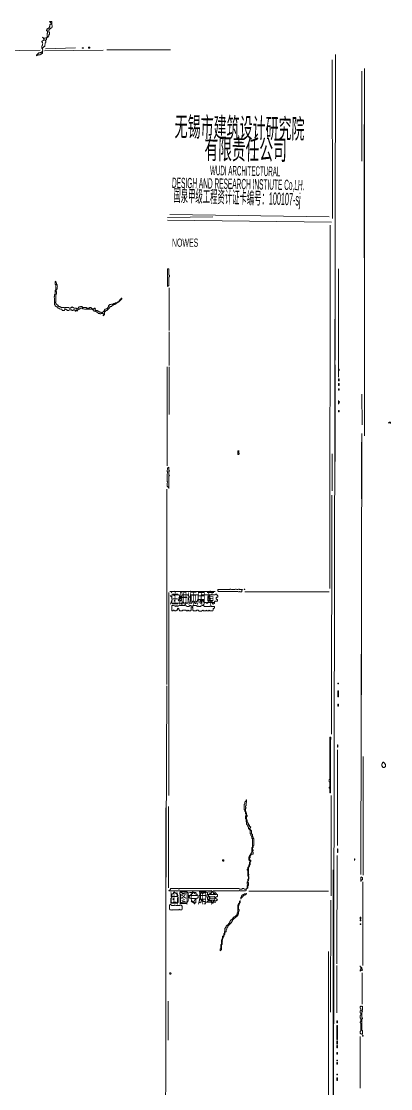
# Model space of a CAD drawing. Extents: x 20 to 3943, y 20 to 2783.
# Drawn here: x 3312 to 3943, y 959 to 2783 of the extents above; entities that cross this region are included whole.
import ezdxf

# ---------------------------------------------------------------- set-up
doc = ezdxf.new("R2010")
doc.units = 0
for name, color, linetype, lineweight in [('OCR_TEXT', 6, 'Continuous', 0), ('TRACE_CURVE', 6, 'Continuous', 0), ('TRACE_STRAIGHT', 5, 'Continuous', 0), ('TRACE_TEXT_SYMBOL', 6, 'Continuous', 0)]:
    doc.layers.add(name, color=color, linetype=linetype, lineweight=lineweight)
doc.styles.add('wqy-unicode', font='wqy-unicode.lff')

msp = doc.modelspace()

# ---------------------------------------------------------------- linework, layer by layer
at = {"layer": 'TRACE_CURVE', "color": 6}
msp.add_lwpolyline([(3854, 2360), (3854, 2175), (3854, 2186), (3855, 2187), (3855, 2188), (3854, 2189)], close=True, dxfattribs=at)
for points in [[(3696, 1453), (3696, 1451), (3694, 1449), (3694, 1446), (3693, 1445), (3693, 1436), (3694, 1435), (3694, 1433), (3695, 1432), (3695, 1429), (3696, 1428), (3696, 1426), (3695, 1425), (3695, 1421), (3696, 1420), (3696, 1416), (3697, 1415), (3697, 1411), (3699, 1409), (3699, 1407), (3700, 1406), (3700, 1404), (3703, 1401), (3703, 1395), (3704, 1394), (3704, 1392), (3705, 1391), (3705, 1390), (3706, 1389), (3706, 1387), (3707, 1386), (3707, 1372), (3706, 1371), (3706, 1364), (3705, 1363), (3705, 1362), (3704, 1361), (3704, 1360), (3703, 1359), (3703, 1358), (3702, 1357), (3702, 1356), (3701, 1355), (3701, 1350), (3703, 1348), (3703, 1347), (3702, 1346), (3702, 1342), (3701, 1341), (3701, 1340), (3700, 1339), (3700, 1338), (3699, 1337), (3699, 1335), (3698, 1334), (3698, 1333), (3699, 1332), (3699, 1323), (3700, 1322), (3700, 1318), (3699, 1317), (3699, 1313), (3698, 1312), (3698, 1309)], [(3704, 1349), (3702, 1351), (3702, 1353), (3703, 1354), (3703, 1357), (3704, 1358), (3704, 1359), (3705, 1360), (3708, 1360), (3708, 1363), (3707, 1364), (3707, 1365), (3708, 1366), (3708, 1367), (3707, 1368), (3707, 1371), (3708, 1372), (3708, 1374), (3709, 1375), (3709, 1386), (3708, 1387), (3708, 1389), (3707, 1390), (3707, 1394), (3706, 1394), (3705, 1395), (3705, 1400), (3703, 1402), (3703, 1403), (3702, 1404), (3704, 1406), (3702, 1408), (3702, 1410), (3701, 1409), (3700, 1410), (3700, 1412), (3699, 1413), (3699, 1414), (3698, 1415), (3698, 1418), (3697, 1419), (3697, 1424), (3698, 1425), (3698, 1426), (3697, 1427), (3697, 1430), (3696, 1431), (3696, 1432), (3695, 1433), (3695, 1438), (3696, 1439), (3695, 1440), (3695, 1442), (3696, 1443), (3696, 1447), (3697, 1448), (3697, 1453), (3696, 1453)], [(3622, 1282), (3622, 1280), (3623, 1279), (3625, 1279), (3626, 1278), (3630, 1278), (3630, 1279), (3631, 1280), (3636, 1280), (3637, 1279), (3637, 1277), (3638, 1276), (3639, 1276), (3640, 1277), (3640, 1279), (3641, 1280), (3645, 1280), (3647, 1282), (3644, 1285), (3644, 1286), (3645, 1287), (3646, 1287), (3647, 1288), (3647, 1291), (3646, 1291), (3645, 1292), (3645, 1293), (3644, 1294), (3643, 1294), (3642, 1293), (3641, 1293), (3639, 1295), (3639, 1296), (3640, 1297), (3684, 1297), (3685, 1298), (3686, 1297), (3695, 1297), (3696, 1298), (3696, 1300), (3698, 1302), (3699, 1302), (3699, 1306), (3700, 1307), (3700, 1311), (3699, 1312), (3699, 1314), (3700, 1315), (3700, 1316), (3701, 1317), (3701, 1322), (3700, 1323), (3701, 1324), (3701, 1326), (3700, 1327), (3700, 1336), (3701, 1337), (3701, 1338), (3702, 1339), (3702, 1341), (3703, 1342), (3703, 1347), (3704, 1348), (3704, 1349)], [(3698, 1309), (3699, 1308), (3699, 1307), (3698, 1306), (3698, 1302), (3696, 1300), (3693, 1300), (3692, 1301), (3690, 1301), (3689, 1300), (3685, 1300), (3684, 1301), (3582, 1301), (3581, 1300), (3580, 1301), (3567, 1301), (3567, 1300), (3565, 1298), (3564, 1298), (3564, 1297), (3637, 1297), (3638, 1296), (3637, 1295), (3637, 1294), (3636, 1293), (3634, 1293), (3633, 1292), (3633, 1291), (3632, 1290), (3632, 1289), (3631, 1288), (3632, 1287), (3633, 1287), (3634, 1286), (3634, 1284), (3632, 1282), (3631, 1282), (3630, 1283), (3630, 1286), (3629, 1287), (3629, 1290), (3630, 1291), (3630, 1294), (3629, 1295), (3627, 1295), (3626, 1294), (3623, 1294), (3622, 1293), (3621, 1293), (3620, 1294), (3618, 1294), (3618, 1283), (3617, 1282), (3617, 1281), (3616, 1280), (3616, 1278), (3617, 1277), (3618, 1278), (3619, 1278), (3619, 1279), (3620, 1280), (3620, 1282), (3621, 1283), (3622, 1282)]]:
    msp.add_lwpolyline(points, dxfattribs=at)
at = {"layer": 'TRACE_STRAIGHT', "color": 5}
for p, q in [((3353.1, 2736.2), (3404.4, 2737.7)), ((3221.8, 2731.5), (3344.4, 2733.9)), ((3351.9, 2732.4), (3451.9, 2734)), ((3458.1, 2734.4), (3566.9, 2734.4)), ((3845.2, 856.1), (3849, 2726.1)), ((3843.3, 2717.4), (3843.4, 2446.1)), ((3898.2, 2074.9), (3898.4, 2702.4)), ((3894, 2698), (3894, 2544)), ((3898, 2607), (3898, 2379)), ((3561.9, 2447.7), (3639.4, 2448.9)), ((3565.6, 2452.9), (3838.1, 2449)), ((3561.9, 2443.1), (3841.9, 2440)), ((3839.3, 1813.6), (3839.4, 2434.9)), ((3848, 2338), (3848, 2204)), ((3564.6, 2254.9), (3564.6, 2327.4)), ((3564.4, 2194.9), (3564.6, 2252.4)), ((3561.2, 2023.6), (3561.2, 2192.4)), ((3564.5, 2111.1), (3564.7, 2192.4)), ((3848, 2196), (3848, 2031)), ((3894, 2146.1), (3894.3, 2093.6)), ((3892.1, 1324.9), (3893.7, 2078.6)), ((3893, 2064), (3893, 1967)), ((3843, 2044), (3843, 1981)), ((3560.4, 1649.9), (3560.5, 1983.6)), ((3842.2, 1564.9), (3842.8, 1973.6)), ((3847, 1944), (3847, 1884)), ((3847, 1883), (3847, 1781)), ((3564, 1807), (3564, 1460)), ((3565.6, 1808.8), (3643.1, 1809)), ((3694, 1808), (3838, 1808)), ((3893, 1749), (3893, 1632)), ((3559.1, 1254.9), (3560.7, 1647.4)), ((3852, 1538), (3852, 1375)), ((3896, 1527), (3896, 1324)), ((3841.4, 1288.6), (3841.6, 1459.9)), ((3563.3, 1302.4), (3563.4, 1441.1)), ((3559, 1439), (3559, 988)), ((3850.9, 1172.4), (3851.8, 1357.4)), ((3845, 1333), (3845, 770)), ((3700.6, 1296.6), (3836.9, 1296.6)), ((3895.3, 1169.9), (3895.6, 1312.4)), ((3840.4, 1089.9), (3840.9, 1281.1)), ((3836.3, 793.6), (3837.1, 1193.6)), ((3850.9, 1169.9), (3851.3, 1088.6)), ((3894.4, 1157.4), (3894.5, 1103.6)), ((3563, 1109), (3563, 1042)), ((3891, 959.9), (3891.1, 1048.6)), ((3558.1, 788.6), (3558.8, 987.4))]:
    msp.add_line(p, q, dxfattribs=at)
at = {"layer": 'TRACE_TEXT_SYMBOL', "color": 6}
for points in [[(3360, 2783), (3363, 2780), (3363, 2779), (3361, 2777), (3361, 2775), (3360, 2774), (3360, 2773), (3359, 2772), (3359, 2771), (3358, 2770), (3357, 2771), (3356, 2771), (3356, 2769), (3355, 2768), (3355, 2767), (3356, 2767), (3357, 2766), (3357, 2763), (3356, 2762), (3356, 2756), (3355, 2755), (3354, 2755), (3353, 2754), (3351, 2754), (3350, 2755), (3349, 2755), (3348, 2756), (3350, 2754), (3350, 2753), (3351, 2752), (3351, 2751), (3350, 2750), (3349, 2750), (3348, 2749), (3347, 2749), (3347, 2748), (3348, 2747), (3348, 2746), (3349, 2745), (3348, 2744), (3348, 2742), (3347, 2741), (3347, 2737), (3348, 2736), (3348, 2735), (3349, 2735), (3348, 2736), (3349, 2737), (3349, 2738), (3351, 2740), (3352, 2740), (3352, 2743), (3353, 2744), (3353, 2746), (3354, 2747), (3354, 2749), (3353, 2750), (3355, 2752), (3355, 2754), (3357, 2756), (3358, 2756), (3358, 2757), (3359, 2758), (3359, 2760)], [(3359, 2760), (3360, 2761), (3360, 2764), (3359, 2765), (3359, 2768), (3361, 2770), (3362, 2770), (3362, 2771), (3363, 2772), (3364, 2772), (3365, 2773), (3365, 2776), (3364, 2777), (3364, 2783), (3360, 2783)], [(3371, 2339), (3370, 2338), (3370, 2334), (3371, 2333), (3371, 2324), (3370, 2323), (3370, 2317), (3369, 2316), (3369, 2313), (3368, 2312), (3368, 2311), (3369, 2310), (3369, 2299), (3370, 2298), (3370, 2297), (3372, 2295), (3373, 2295), (3375, 2293), (3376, 2293), (3377, 2292), (3378, 2292), (3379, 2291), (3381, 2291), (3382, 2290), (3382, 2289), (3385, 2289), (3387, 2291), (3388, 2291), (3389, 2290), (3390, 2290), (3391, 2289), (3393, 2289), (3394, 2290), (3398, 2290), (3399, 2289), (3400, 2289), (3401, 2290), (3403, 2290), (3404, 2289), (3404, 2288), (3405, 2288), (3405, 2289), (3406, 2290), (3407, 2289), (3407, 2288), (3410, 2291), (3412, 2291), (3412, 2292), (3413, 2293), (3416, 2293), (3417, 2292), (3419, 2292), (3420, 2291), (3433, 2291), (3434, 2290), (3435, 2290), (3436, 2289), (3436, 2288), (3439, 2288), (3441, 2286), (3442, 2286), (3444, 2284), (3446, 2284), (3447, 2283)], [(3439, 2292), (3438, 2293), (3437, 2293), (3436, 2292), (3433, 2292), (3431, 2294), (3429, 2294), (3428, 2293), (3424, 2293), (3423, 2294), (3417, 2294), (3416, 2295), (3416, 2296), (3413, 2296), (3412, 2295), (3411, 2295), (3408, 2292), (3407, 2292), (3406, 2293), (3402, 2293), (3401, 2294), (3400, 2294), (3399, 2295), (3398, 2294), (3397, 2294), (3396, 2293), (3394, 2293), (3393, 2294), (3387, 2294), (3386, 2293), (3385, 2294), (3380, 2294), (3378, 2296), (3376, 2296), (3375, 2297), (3375, 2298), (3374, 2298), (3371, 2301), (3371, 2302), (3370, 2303), (3371, 2304), (3371, 2316), (3372, 2317), (3372, 2321), (3371, 2322), (3371, 2323), (3372, 2324), (3372, 2325), (3373, 2326), (3373, 2329), (3374, 2330), (3373, 2331), (3373, 2333), (3372, 2334), (3372, 2336), (3371, 2337), (3371, 2339)], [(3447, 2283), (3448, 2283), (3449, 2284), (3452, 2284), (3453, 2283), (3453, 2282), (3452, 2281), (3452, 2280), (3454, 2282), (3454, 2286), (3457, 2289), (3458, 2289), (3463, 2294), (3463, 2295), (3464, 2296), (3466, 2296), (3468, 2298), (3469, 2298), (3470, 2299), (3471, 2299), (3472, 2300), (3473, 2300), (3475, 2302), (3476, 2302), (3477, 2303), (3478, 2303), (3484, 2309), (3484, 2310), (3483, 2310), (3482, 2309), (3482, 2308), (3481, 2307), (3480, 2307), (3479, 2306), (3479, 2305), (3477, 2303), (3476, 2303), (3475, 2302), (3473, 2302), (3472, 2301), (3470, 2301), (3469, 2300), (3466, 2300), (3465, 2299), (3463, 2299), (3461, 2297), (3461, 2295), (3458, 2292), (3457, 2292), (3456, 2291), (3455, 2291), (3454, 2290), (3454, 2289), (3450, 2285), (3449, 2285), (3448, 2286), (3446, 2286), (3444, 2288), (3443, 2288), (3442, 2289), (3439, 2289), (3438, 2290), (3438, 2291), (3439, 2292)], [(3686, 1281), (3686, 1280), (3685, 1279), (3685, 1278), (3684, 1277), (3684, 1276), (3683, 1275), (3683, 1274), (3682, 1273), (3682, 1260), (3681, 1259), (3681, 1258), (3680, 1257), (3680, 1256), (3677, 1253), (3675, 1253), (3675, 1252), (3671, 1248), (3670, 1248), (3670, 1247), (3668, 1245), (3668, 1243), (3666, 1241), (3666, 1240), (3665, 1239), (3664, 1239), (3662, 1237), (3662, 1236), (3661, 1235), (3661, 1234), (3660, 1233), (3660, 1228), (3659, 1227), (3659, 1225), (3658, 1224), (3658, 1221), (3656, 1219), (3656, 1216), (3655, 1215), (3655, 1214), (3654, 1213), (3654, 1206), (3653, 1205), (3653, 1199), (3652, 1198), (3652, 1195), (3654, 1197), (3654, 1205), (3655, 1206), (3655, 1209), (3656, 1210), (3655, 1211), (3655, 1212), (3656, 1213), (3656, 1216), (3657, 1217), (3657, 1218), (3658, 1219), (3658, 1221), (3660, 1223), (3660, 1226), (3662, 1228), (3662, 1231), (3663, 1232)], [(3663, 1232), (3663, 1234), (3665, 1236), (3665, 1237), (3671, 1243), (3671, 1244), (3673, 1246), (3673, 1247), (3680, 1254), (3681, 1254), (3682, 1255), (3682, 1257), (3683, 1258), (3683, 1262), (3684, 1263), (3684, 1265), (3683, 1266), (3683, 1272), (3684, 1273), (3684, 1274), (3685, 1275), (3685, 1276), (3686, 1277), (3686, 1281)]]:
    msp.add_lwpolyline(points, dxfattribs=at)
for points in [[(3416, 2738), (3418, 2738), (3418, 2737), (3416, 2737)], [(3427, 2739), (3429, 2739), (3429, 2737), (3427, 2737)], [(3347, 2731), (3346, 2730), (3345, 2730), (3344, 2729), (3342, 2729), (3338, 2725), (3338, 2724), (3339, 2725), (3340, 2725), (3341, 2726), (3344, 2726), (3345, 2727), (3346, 2727), (3347, 2728), (3348, 2728), (3348, 2731)], [(3348, 2733), (3349, 2733), (3349, 2732), (3348, 2732)], [(3562, 2360), (3562, 2330), (3563, 2331), (3564, 2331), (3564, 2346), (3565, 2347), (3565, 2349), (3564, 2350), (3564, 2360)], [(3854, 2172), (3855, 2172), (3855, 2169), (3854, 2169)], [(3854, 2164), (3855, 2164), (3855, 2161), (3854, 2161)], [(3854, 2155), (3855, 2155), (3855, 2153), (3854, 2153)], [(3854, 2135), (3854, 2129), (3854, 2130), (3855, 2131), (3855, 2132), (3856, 2133), (3855, 2133), (3854, 2134)], [(3854, 2118), (3855, 2118), (3855, 2116), (3854, 2116)], [(3941, 2098), (3940, 2097), (3939, 2097), (3942, 2097), (3943, 2096), (3943, 2098)], [(3682, 2049), (3682, 2043), (3683, 2043), (3684, 2044), (3684, 2045), (3683, 2046), (3683, 2048), (3684, 2049)], [(3564, 2021), (3563, 2020), (3562, 2020), (3562, 2017), (3561, 2016), (3561, 2014), (3562, 2013), (3562, 2011), (3561, 2010), (3561, 1997), (3562, 1996), (3562, 1995), (3561, 1994), (3561, 1988), (3562, 1988), (3564, 1986), (3564, 1985), (3564, 2006), (3565, 2007), (3564, 2008), (3564, 2014), (3565, 2015), (3564, 2016)], [(3669, 1813), (3668, 1812), (3648, 1812), (3648, 1810), (3649, 1809), (3682, 1809), (3683, 1808), (3684, 1808), (3685, 1809), (3686, 1808), (3688, 1808), (3689, 1809), (3689, 1811), (3690, 1812), (3685, 1812), (3684, 1813), (3683, 1813), (3682, 1812), (3680, 1812), (3679, 1813), (3678, 1813), (3677, 1812), (3671, 1812), (3670, 1813)], [(3693, 1813), (3694, 1813), (3694, 1812), (3693, 1812)], [(3569, 1803), (3569, 1796), (3570, 1795), (3570, 1794), (3569, 1793), (3569, 1788), (3570, 1788), (3571, 1789), (3586, 1789), (3588, 1791), (3590, 1789), (3592, 1789), (3593, 1790), (3594, 1789), (3596, 1789), (3597, 1790), (3597, 1797), (3598, 1798), (3599, 1798), (3599, 1800), (3597, 1802), (3597, 1803), (3587, 1803), (3587, 1802), (3584, 1799), (3583, 1800), (3583, 1801), (3581, 1803), (3575, 1803), (3574, 1802), (3573, 1802), (3572, 1803)], [(3573, 1793), (3574, 1794), (3575, 1793), (3574, 1792)], [(3583, 1800), (3584, 1799), (3584, 1797), (3585, 1797), (3586, 1796), (3586, 1795), (3584, 1793), (3581, 1793), (3580, 1794), (3582, 1796), (3582, 1797), (3581, 1798)], [(3601, 1803), (3601, 1792), (3600, 1791), (3600, 1790), (3602, 1788), (3604, 1790), (3604, 1791), (3605, 1792), (3607, 1792), (3608, 1791), (3608, 1789), (3609, 1788), (3611, 1788), (3611, 1791), (3613, 1793), (3613, 1794), (3614, 1795), (3614, 1802), (3615, 1803)], [(3644, 1804), (3643, 1803), (3634, 1803), (3634, 1802), (3633, 1801), (3633, 1798), (3634, 1798), (3635, 1797), (3635, 1796), (3633, 1794), (3633, 1793), (3632, 1792), (3631, 1793), (3631, 1803), (3619, 1803), (3619, 1794), (3618, 1793), (3618, 1792), (3617, 1791), (3617, 1790), (3618, 1789), (3620, 1789), (3620, 1790), (3621, 1791), (3621, 1793), (3622, 1794), (3623, 1793), (3623, 1791), (3624, 1790), (3627, 1790), (3628, 1789), (3630, 1789), (3631, 1790), (3631, 1791), (3632, 1792), (3637, 1792), (3638, 1791), (3638, 1789), (3640, 1787), (3642, 1789), (3642, 1791), (3643, 1792), (3647, 1792), (3647, 1795), (3646, 1795), (3645, 1796), (3645, 1798), (3646, 1799), (3648, 1799), (3648, 1802), (3647, 1802), (3646, 1803), (3646, 1804)], [(3569, 1785), (3569, 1776), (3571, 1776), (3572, 1777), (3573, 1777), (3574, 1776), (3576, 1776), (3577, 1777), (3579, 1777), (3579, 1779), (3580, 1780), (3581, 1779), (3581, 1778), (3583, 1776), (3587, 1776), (3588, 1777), (3593, 1777), (3594, 1776), (3596, 1776), (3597, 1777), (3598, 1776), (3601, 1776), (3602, 1777), (3602, 1785), (3600, 1785), (3598, 1783), (3595, 1783), (3594, 1784), (3593, 1784), (3592, 1785), (3582, 1785), (3581, 1784), (3580, 1784), (3579, 1783), (3578, 1784), (3577, 1784), (3576, 1783), (3575, 1784), (3573, 1784), (3572, 1785)], [(3605, 1785), (3605, 1783), (3604, 1782), (3605, 1781), (3605, 1777), (3606, 1776), (3611, 1776), (3612, 1777), (3614, 1777), (3616, 1775), (3620, 1775), (3622, 1777), (3623, 1776), (3627, 1776), (3628, 1777), (3629, 1776), (3632, 1776), (3633, 1777), (3634, 1776), (3639, 1776), (3640, 1777), (3640, 1779), (3642, 1781), (3642, 1783), (3637, 1783), (3636, 1784), (3635, 1784), (3634, 1783), (3625, 1783), (3623, 1785), (3621, 1785), (3620, 1784), (3619, 1784), (3618, 1783), (3615, 1783), (3614, 1784), (3613, 1783), (3611, 1785)], [(3853, 1652), (3854, 1652), (3854, 1651), (3853, 1651)], [(3853, 1639), (3854, 1639), (3854, 1629), (3853, 1629)], [(3853, 1616), (3854, 1616), (3854, 1613), (3853, 1613)], [(3839, 1560), (3839, 1488), (3838, 1487), (3838, 1484), (3839, 1483), (3839, 1475), (3838, 1474), (3838, 1473), (3839, 1472), (3839, 1465), (3840, 1465), (3840, 1555), (3841, 1556), (3841, 1560)], [(3852, 1547), (3853, 1547), (3853, 1543), (3852, 1543)], [(3930, 1517), (3929, 1516), (3929, 1515), (3928, 1514), (3928, 1511), (3929, 1510), (3929, 1509), (3930, 1508), (3932, 1508), (3934, 1510), (3934, 1513), (3933, 1514), (3933, 1515), (3931, 1517)], [(3852, 1369), (3853, 1369), (3853, 1363), (3852, 1363)], [(3656, 1350), (3656, 1349), (3657, 1348), (3658, 1348), (3658, 1350)], [(3881, 1352), (3881, 1349), (3882, 1350), (3882, 1352)], [(3893, 1321), (3892, 1320), (3892, 1313), (3892, 1314), (3894, 1316), (3895, 1316), (3895, 1320), (3894, 1320)], [(3573, 1295), (3572, 1294), (3572, 1293), (3571, 1292), (3569, 1292), (3569, 1286), (3568, 1285), (3568, 1278), (3569, 1277), (3571, 1277), (3572, 1278), (3576, 1278), (3577, 1277), (3579, 1277), (3580, 1278), (3580, 1286), (3579, 1287), (3579, 1288), (3580, 1289), (3579, 1290), (3579, 1292), (3577, 1292), (3574, 1295)], [(3584, 1295), (3583, 1294), (3583, 1292), (3584, 1291), (3584, 1278), (3585, 1277), (3586, 1277), (3587, 1278), (3596, 1278), (3596, 1279), (3597, 1280), (3597, 1294), (3596, 1295), (3595, 1294), (3590, 1294), (3589, 1293), (3588, 1293), (3587, 1294), (3586, 1294), (3585, 1295)], [(3605, 1295), (3605, 1293), (3604, 1292), (3603, 1292), (3601, 1290), (3601, 1289), (3600, 1288), (3599, 1288), (3599, 1286), (3600, 1285), (3601, 1285), (3602, 1284), (3602, 1283), (3603, 1282), (3603, 1281), (3606, 1278), (3607, 1278), (3608, 1277), (3610, 1277), (3610, 1282), (3611, 1283), (3611, 1284), (3612, 1285), (3613, 1285), (3614, 1286), (3614, 1289), (3612, 1291), (3612, 1292), (3609, 1292), (3608, 1293), (3608, 1294), (3607, 1295)], [(3571, 1283), (3572, 1284), (3573, 1283), (3572, 1282)], [(3696, 1293), (3695, 1292), (3693, 1292), (3692, 1291), (3691, 1291), (3690, 1290), (3689, 1290), (3688, 1289), (3688, 1287), (3687, 1286), (3687, 1283), (3687, 1284), (3691, 1288), (3691, 1289), (3692, 1290), (3694, 1290), (3695, 1291), (3696, 1291), (3697, 1292), (3697, 1293)], [(3566, 1274), (3565, 1273), (3565, 1266), (3566, 1265), (3568, 1265), (3569, 1264), (3570, 1265), (3581, 1265), (3582, 1266), (3583, 1265), (3586, 1265), (3587, 1266), (3587, 1271), (3585, 1273), (3584, 1273), (3583, 1272), (3576, 1272), (3575, 1273), (3574, 1273), (3573, 1272), (3569, 1272), (3567, 1274)], [(3891, 1252), (3892, 1252), (3892, 1249), (3891, 1249)], [(3891, 1247), (3892, 1247), (3892, 1246), (3891, 1246)], [(3891, 1241), (3892, 1241), (3892, 1240), (3891, 1240)], [(3891, 1169), (3891, 1168), (3892, 1167), (3892, 1163), (3891, 1162), (3891, 1160), (3892, 1161), (3893, 1161), (3894, 1162), (3895, 1161), (3894, 1162), (3895, 1163), (3894, 1164), (3894, 1166), (3893, 1166), (3891, 1168)], [(3566, 1158), (3566, 1157), (3565, 1156), (3566, 1155), (3567, 1155), (3568, 1156)], [(3892, 1100), (3891, 1099), (3891, 1097), (3892, 1096), (3892, 1093), (3891, 1092), (3891, 1089), (3892, 1088), (3892, 1085), (3891, 1084), (3891, 1080), (3892, 1079), (3892, 1074), (3891, 1073), (3891, 1072), (3892, 1071), (3892, 1058), (3891, 1057), (3891, 1054), (3892, 1053), (3893, 1053), (3894, 1052), (3895, 1053), (3895, 1058), (3894, 1059), (3894, 1078), (3895, 1079), (3895, 1080), (3894, 1081), (3894, 1090), (3895, 1091), (3894, 1092), (3894, 1093), (3895, 1094), (3895, 1100), (3894, 1099), (3893, 1100)], [(3851, 1075), (3852, 1075), (3852, 1072), (3851, 1072)], [(3851, 1067), (3852, 1067), (3852, 1043), (3851, 1043)], [(3851, 1041), (3852, 1041), (3852, 1035), (3851, 1035)], [(3895, 1050), (3896, 1050), (3896, 1049), (3895, 1049)], [(3851, 1033), (3852, 1033), (3852, 1029), (3851, 1029)], [(3851, 1021), (3852, 1021), (3852, 1018), (3851, 1018)], [(3851, 1008), (3852, 1008), (3852, 1007), (3851, 1007)], [(3851, 1004), (3852, 1004), (3852, 1001), (3851, 1001)], [(3851, 984), (3852, 984), (3852, 983), (3851, 983)], [(3851, 978), (3852, 978), (3852, 973), (3851, 973)]]:
    msp.add_lwpolyline(points, close=True, dxfattribs=at)

# ---------------------------------------------------------------- texts
at = {"layer": 'OCR_TEXT', "color": 6, "style": 'wqy-unicode'}
for s, height, rotation, width, p in [('无锡市建筑设计研究院', 33.54, -1.0933, 0.484504, (3573.8, 2586.7)), ('有限责任公司', 34.32, -0.7073, 0.500489, (3624.8, 2547.9)), ('WUDI ARCHITECTURAL', 16.389, -1.0051, 0.386954, (3634.3, 2520.3)), ('DESIGH AND RESEARCH INSTIUTE Co,LH.', 17.559, -1.0658, 0.380363, (3569.3, 2498.5)), ('国泉甲级工程资计证卡编号：100107-sj', 21.067, -1.8626, 0.425295, (3571.6, 2475.2))]:
    msp.add_text(s, height=height, rotation=rotation, dxfattribs=dict(at, width=width)).set_placement(p)
for s, height, width, p in [('NOWES', 14.04, 0.506838, (3569.4, 2397.8)), ('注册师用章', 19.5, 0.570817, (3564.9, 1787.9)), ('出图专用章', 19.5, 0.589937, (3564.9, 1275.9))]:
    msp.add_text(s, height=height, dxfattribs=dict(at, width=width)).set_placement(p)

doc.saveas('drawing.dxf')
